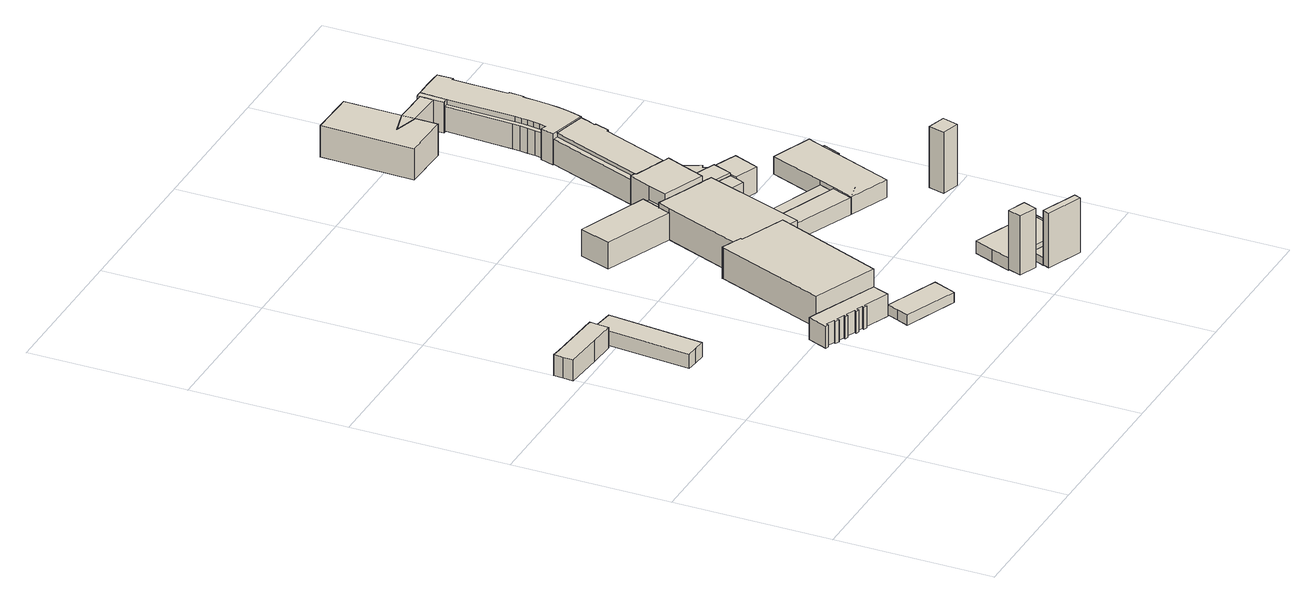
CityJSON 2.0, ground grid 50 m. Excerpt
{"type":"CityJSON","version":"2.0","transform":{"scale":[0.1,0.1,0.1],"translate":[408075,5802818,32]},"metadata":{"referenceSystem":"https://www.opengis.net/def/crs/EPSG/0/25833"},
"CityObjects":{
"building1":{"type":"Building","attributes":{"Gemeindeschluessel":"11000009","BezugspunktDach":"2200","function":"31001_2000","measuredHeight":8.93,"storeysAboveGround":1},"address":[{"country":"Germany","locality":"Berlin","thoroughfareNumber":"1G (6)","thoroughfareName":"Schmöckwitzer Damm"}],"geometry":[{"type":"Solid","lod":"1","boundaries":[[[[0,1,2,3,4,5,6,7,8]],[[9,10,11,12,13,14,15,16,17]],[[9,17,8,7]],[[10,9,7,6]],[[11,10,6,5]],[[12,11,5,4]],[[13,12,4,3]],[[14,13,3,2]],[[15,14,2,1]],[[16,15,1,0]],[[17,16,0,8]]]]}]},
"building2":{"type":"Building","attributes":{"Gemeindeschluessel":"11000009","BezugspunktDach":"2200","function":"31001_2000","measuredHeight":5.5,"storeysAboveGround":1},"address":[{"country":"Germany","locality":"Berlin","thoroughfareNumber":"1G (5)","thoroughfareName":"Schmöckwitzer Damm"}],"geometry":[{"type":"Solid","lod":"1","boundaries":[[[[18,19,20,21,22,23]],[[24,25,26,27,28,29]],[[24,29,23,22]],[[25,24,22,21]],[[26,25,21,20]],[[27,26,20,19]],[[28,27,19,18]],[[29,28,18,23]]]]}]},
"building3":{"type":"Building","attributes":{"Gemeindeschluessel":"11000009","BezugspunktDach":"2200","function":"31001_2000","measuredHeight":7.13,"storeysAboveGround":1},"address":[{"country":"Germany","locality":"Berlin","thoroughfareNumber":"1G (2)","thoroughfareName":"Schmöckwitzer Damm"}],"geometry":[{"type":"Solid","lod":"1","boundaries":[[[[30,31,32,33,34,35,36,37,38,39,40,41,42,43,44,45,46,47,48,49,50,51,52]],[[53,54,55,56,57,58,59,60,61,62,63,64,65,66,67,68,69,70,71,72,73,74,75]],[[53,75,52,51]],[[54,53,51,50]],[[55,54,50,49]],[[56,55,49,48]],[[57,56,48,47]],[[58,57,47,46]],[[59,58,46,45]],[[60,59,45,44]],[[61,60,44,43]],[[62,61,43,42]],[[63,62,42,41]],[[64,63,41,40]],[[65,64,40,39]],[[66,65,39,38]],[[67,66,38,37]],[[68,67,37,36]],[[69,68,36,35]],[[70,69,35,34]],[[71,70,34,33]],[[72,71,33,32]],[[73,72,32,31]],[[74,73,31,30]],[[75,74,30,52]]]]}]},
"building4":{"type":"Building","attributes":{"Gemeindeschluessel":"11000009","BezugspunktDach":"2200","function":"31001_2000","measuredHeight":3.76,"storeysAboveGround":1},"address":[{"country":"Germany","locality":"Berlin","thoroughfareNumber":"1G (3)","thoroughfareName":"Schmöckwitzer Damm"}],"geometry":[{"type":"Solid","lod":"1","boundaries":[[[[76,77,78,79,80]],[[81,82,83,84,85]],[[81,85,80,79]],[[82,81,79,78]],[[83,82,78,77]],[[84,83,77,76]],[[85,84,76,80]]]]}]},
"building5":{"type":"Building","attributes":{"Gemeindeschluessel":"11000009","function":"51009_1610"},"address":[{"country":"Germany","locality":"Berlin"}],"children":["building5-1","building5-2"]},
"building5-1":{"type":"BuildingPart","attributes":{"BezugspunktDach":"2200","measuredHeight":3,"storeysAboveGround":0},"parents":["building5"],"geometry":[{"type":"MultiSurface","lod":"1","boundaries":[[[86,87,88,89]],[[90,91,92,87]],[[93,94,95,96]],[[97,98,99,94]],[[93,96,89,88]],[[95,94,87,86]],[[96,95,86,89]],[[97,93,88,92]],[[98,97,92,91]],[[99,98,91,90]],[[94,99,90,87]]]}]},
"building5-2":{"type":"BuildingPart","attributes":{"BezugspunktDach":"2200","measuredHeight":4.7,"storeysAboveGround":0},"parents":["building5"],"geometry":[{"type":"MultiSurface","lod":"1","boundaries":[[[100,101,102,103]],[[98,99,94,97]],[[98,97,103,102]],[[99,98,102,101]],[[94,99,101,100]],[[97,94,93,88,87,100,103]],[[87,88,93,94]]]}]},
"building6":{"type":"Building","attributes":{"Gemeindeschluessel":"11000009","BezugspunktDach":"2200","function":"51009_1610","measuredHeight":19.3,"storeysAboveGround":0},"address":[{"country":"Germany","locality":"Berlin"}],"geometry":[{"type":"Solid","lod":"1","boundaries":[[[[104,105,106,107]],[[108,109,110,111]],[[108,111,107,106]],[[109,108,106,105]],[[110,109,105,104]],[[111,110,104,107]]]]}]},
"building7":{"type":"Building","attributes":{"Gemeindeschluessel":"11000009","BezugspunktDach":"2200","function":"51009_1610","measuredHeight":17.85,"storeysAboveGround":0},"address":[{"country":"Germany","locality":"Berlin"}],"geometry":[{"type":"Solid","lod":"1","boundaries":[[[[112,113,114,115]],[[116,117,118,119]],[[116,119,115,114]],[[117,116,114,113]],[[118,117,113,112]],[[119,118,112,115]]]]}]},
"building8":{"type":"Building","attributes":{"Gemeindeschluessel":"11000009","function":"31001_2000"},"address":[{"country":"Germany","locality":"Berlin","thoroughfareNumber":"1G (4)","thoroughfareName":"Schmöckwitzer Damm"}],"children":["building8-1","building8-2","building8-3"]},
"building8-1":{"type":"BuildingPart","attributes":{"BezugspunktDach":"2200","measuredHeight":4.91,"storeysAboveGround":1},"parents":["building8"],"geometry":[{"type":"MultiSurface","lod":"1","boundaries":[[[120,121,122,123,124,125,126,127,128]],[[129,130,131,132,133,134,135,136,137]],[[129,137,128,127]],[[130,129,127,126]],[[131,130,126,125]],[[138,139,131,125,124]],[[133,132,124,123],[140,138,132,133]],[[134,133,123,122]],[[141,142,122,121]],[[136,135,121,120]],[[137,136,120,128]],[[132,131,139,138]],[[138,140,133,132]],[[135,134,142,141]]]}]},
"building8-2":{"type":"BuildingPart","attributes":{"BezugspunktDach":"2200","measuredHeight":2.55,"storeysAboveGround":1},"parents":["building8"],"geometry":[{"type":"MultiSurface","lod":"1","boundaries":[[[143,142,141,144]],[[135,134,145,146]],[[135,146,144,141]],[[145,134,142,143]],[[146,145,143,144]],[[134,135,147,141,142]]]}]},
"building8-3":{"type":"BuildingPart","attributes":{"BezugspunktDach":"2200","measuredHeight":3.24,"storeysAboveGround":1},"parents":["building8"],"geometry":[{"type":"MultiSurface","lod":"1","boundaries":[[[148,149,139,140]],[[131,150,151,133]],[[150,131,139,149]],[[151,150,149,148]],[[133,151,148,140]],[[131,132,138,139]],[[133,140,138,132]]]}]},
"building9":{"type":"Building","attributes":{"Gemeindeschluessel":"11000009","function":"31001_1010"},"address":[{"country":"Germany","locality":"Berlin","thoroughfareNumber":"1G","thoroughfareName":"Schmöckwitzer Damm"}],"children":["building9-1","building9-2","building9-3","building9-4","building9-5","building9-6","building9-7","building9-8","building9-9","building9-10","building9-11","building9-12","building9-13","building9-14","building9-15"]},
"building9-1":{"type":"BuildingPart","attributes":{"BezugspunktDach":"2200","measuredHeight":12.95,"storeysAboveGround":2},"parents":["building9"],"geometry":[{"type":"MultiSurface","lod":"1","boundaries":[[[152,153,154,155,156,157,158,159]],[[160,161,162,163,98,97,164,165]],[[160,165,159,158]],[[161,160,158,157]],[[162,161,157,156]],[[166,167,156,155]],[[168,169,170,166,155,154]],[[97,98,154,153]],[[164,97,153,152]],[[165,164,152,159]],[[163,162,171,167,166]],[[98,172,170,169,168]],[[163,166,170,172]]]}]},
"building9-2":{"type":"BuildingPart","attributes":{"BezugspunktDach":"2200","measuredHeight":8,"storeysAboveGround":2},"parents":["building9"],"geometry":[{"type":"MultiSurface","lod":"1","boundaries":[[[173,174,175,176,177,178,179]],[[180,181,182,183,184,185,186]],[[183,182,176,175]],[[184,183,175,174]],[[187,188,174,173]],[[186,185,173,179]],[[179,178,180,186]],[[181,189,180,178,177]],[[182,181,177,176]],[[185,184,188,187]]]}]},
"building9-3":{"type":"BuildingPart","attributes":{"BezugspunktDach":"2200","measuredHeight":7.62,"storeysAboveGround":2},"parents":["building9"],"geometry":[{"type":"Solid","lod":"1","boundaries":[[[[190,191,192,193,188,187]],[[184,194,195,196,197,185]],[[194,184,188,193]],[[195,194,193,192]],[[196,195,192,191]],[[197,196,191,190]],[[185,197,190,187]],[[185,187,188,184]]]]}]},
"building9-4":{"type":"BuildingPart","attributes":{"BezugspunktDach":"2200","measuredHeight":10.21,"storeysAboveGround":2},"parents":["building9"],"geometry":[{"type":"MultiSurface","lod":"1","boundaries":[[[198,199,200,201,202]],[[203,204,205,206,207]],[[203,207,208,209,201]],[[204,203,201,200]],[[205,204,200,199]],[[210,211,212,199,198]],[[177,213,206,198,214,178]],[[215,202,201,209,208]],[[206,216,217,211,210]],[[212,211,217,205]],[[181,177,178,180]],[[218,180,178,214,202,207]],[[181,206,213,177]]]}]},
"building9-5":{"type":"BuildingPart","attributes":{"BezugspunktDach":"2200","measuredHeight":9.46,"storeysAboveGround":2},"parents":["building9"],"geometry":[{"type":"MultiSurface","lod":"1","boundaries":[[[219,220,221,222,212,211,223]],[[217,205,224,225,226,227,228]],[[213,229,223,210,206]],[[224,205,212,222]],[[225,224,222,221]],[[226,225,221,220]],[[227,226,220,219]],[[228,227,219,223]],[[217,206,210,211]],[[228,229,213,206]],[[217,211,212,205,230]]]}]},
"building9-6":{"type":"BuildingPart","attributes":{"BezugspunktDach":"2200","measuredHeight":10.09,"storeysAboveGround":2},"parents":["building9"],"geometry":[{"type":"MultiSurface","lod":"1","boundaries":[[[231,232,233,234,235,236,237,238,239,240,241,242,243,244,245,246,247,248,249,250,251,252,253,254,255,256,257,258,259]],[[260,261,262,263,264,265,266,267,268,269,270,271,272,273,274,275,276,277,278,279,280,281,282,283,284,285,286,287,288]],[[260,288,259,258]],[[261,260,258,257]],[[262,261,257,256]],[[263,262,256,255]],[[264,263,255,254]],[[265,264,254,253]],[[266,265,253,252]],[[267,266,252,251]],[[268,267,251,250]],[[270,269,249,248]],[[271,270,248,247]],[[272,271,247,246]],[[273,272,246,245]],[[274,273,245,244]],[[275,274,244,243]],[[276,275,243,242]],[[277,276,242,241]],[[278,277,241,240]],[[279,278,240,239]],[[280,279,239,238]],[[281,280,238,237]],[[282,281,237,236]],[[283,282,236,235]],[[284,283,235,234]],[[285,284,234,233]],[[286,285,233,232]],[[289,290,291,232,231]],[[288,287,231,259]],[[269,268,250,249]],[[287,292,290,289]],[[292,286,291,290,293]]]}]},
"building9-7":{"type":"BuildingPart","attributes":{"BezugspunktDach":"2200","measuredHeight":11.48,"storeysAboveGround":2},"parents":["building9"],"geometry":[{"type":"MultiSurface","lod":"1","boundaries":[[[294,295,296,297,298,299,300,301,302,303]],[[304,305,306,307,308,309,310,209,208,311]],[[312,313,311,303,302]],[[305,304,302,301]],[[306,305,301,300]],[[310,309,297,296]],[[209,310,296,295]],[[208,202,201,295,294]],[[314,315,316,294,303]],[[317,304,311,313,312]],[[307,306,300,299]],[[308,318,319,298]],[[307,320,299,319,321,318]],[[309,308,298,297,322]],[[209,201,202,208]],[[323,311,324,315,314]],[[324,208,316,315]]]}]},
"building9-8":{"type":"BuildingPart","attributes":{"BezugspunktDach":"2200","measuredHeight":11.43,"storeysAboveGround":2},"parents":["building9"],"geometry":[{"type":"MultiSurface","lod":"1","boundaries":[[[325,326,327,328,329,330,331,291,290,289,332,333]],[[306,287,292,286,334,335,336,337,338,309,318,307]],[[306,300,299,333,332]],[[287,306,332,289]],[[334,286,291,331]],[[335,334,331,330]],[[336,335,330,329]],[[337,336,329,328]],[[338,337,328,327]],[[309,338,327,326]],[[319,298,308,298,297,326,325]],[[307,318,325,333],[307,299,319,318]],[[299,300,306,307]],[[292,287,289,290]],[[339,286,292,290,291]],[[318,308,298,319]],[[309,297,298,308]],[[319,299,307,318]]]}]},
"building9-9":{"type":"BuildingPart","attributes":{"BezugspunktDach":"2200","measuredHeight":12.71,"storeysAboveGround":2},"parents":["building9"],"geometry":[{"type":"MultiSurface","lod":"1","boundaries":[[[170,169,340,341,342,316,315,314,343,344,167,166]],[[345,346,347,348,349,207,180,186,350,351,352,353]],[[345,353,163,162]],[[346,345,167,344]],[[354,355,344,343]],[[313,356,343,314]],[[349,348,314,311,324]],[[207,349,315,324,208]],[[214,202,316,342]],[[357,179,178,342,341]],[[350,186,341,340]],[[351,350,340,169]],[[352,351,169,98,172]],[[353,352,172,163,166]],[[162,163,166,167]],[[347,346,355,354]],[[358,348,347,356,313]],[[324,311,314,315]],[[208,324,315,316]],[[178,180,207,202,214]],[[186,180,178,179,357]],[[172,98,169,170]],[[170,166,163,172]]]}]},
"building9-10":{"type":"BuildingPart","attributes":{"BezugspunktDach":"2200","measuredHeight":9.9,"storeysAboveGround":2},"parents":["building9"],"geometry":[{"type":"MultiSurface","lod":"1","boundaries":[[[355,359,360,361,362]],[[363,364,365,346,366]],[[363,366,362,361]],[[364,363,361,360]],[[367,368,364,360,359]],[[356,367,359,354,347]],[[366,346,355,362]],[[365,364,368,367]],[[347,354,355,346,369]],[[365,367,356,347,370]]]}]},
"building9-11":{"type":"BuildingPart","attributes":{"BezugspunktDach":"2200","measuredHeight":7.44,"storeysAboveGround":2},"parents":["building9"],"geometry":[{"type":"MultiSurface","lod":"1","boundaries":[[[313,312,368,356]],[[364,371,348,347]],[[371,364,368,312]],[[348,371,304,311,313]],[[364,372,365,367,368]],[[367,365,347,356]],[[312,313,311,304]],[[348,373,313,356,347]]]}]},
"building9-12":{"type":"BuildingPart","attributes":{"BezugspunktDach":"2200","measuredHeight":8.7,"storeysAboveGround":2},"parents":["building9"],"geometry":[{"type":"MultiSurface","lod":"1","boundaries":[[[374,375,229,213,177,176]],[[181,206,228,376,377,182]],[[376,228,229,375]],[[377,376,375,374]],[[182,377,374,176]],[[182,176,177,181]],[[213,206,181,177]],[[206,213,229,228,378]]]}]},
"building9-13":{"type":"BuildingPart","attributes":{"BezugspunktDach":"2200","measuredHeight":10.09,"storeysAboveGround":2},"parents":["building9"],"geometry":[{"type":"MultiSurface","lod":"1","boundaries":[[[379,380,381,250,249,382,383,384,385]],[[386,387,388,269,268,389,390,391,392]],[[386,392,385,384]],[[387,386,384,383]],[[388,387,383,382]],[[269,388,382,249]],[[389,268,250,381]],[[390,389,381,380]],[[391,390,380,379]],[[391,393,392]],[[268,269,249,250]],[[392,393,394,385]],[[394,393,391,379]]]}]},
"building9-14":{"type":"BuildingPart","attributes":{"BezugspunktDach":"2200","measuredHeight":10.97,"storeysAboveGround":2},"parents":["building9"],"geometry":[{"type":"MultiSurface","lod":"1","boundaries":[[[395,396,397,398,399,400,401]],[[402,403,392,393,391,404,405]],[[402,405,401,400]],[[403,402,400,399]],[[392,403,399,398]],[[394,385,398,397]],[[391,393,397,396],[379,394,393,391]],[[404,391,396,395]],[[405,404,395,401]],[[393,392,385,394]],[[394,379,391,393]]]}]},
"building9-15":{"type":"BuildingPart","attributes":{"BezugspunktDach":"2200","measuredHeight":10.97,"storeysAboveGround":2},"parents":["building9"],"geometry":[{"type":"Solid","lod":"1","boundaries":[[[[406,395,400,399,407,408,409]],[[410,411,403,402,404,412,413]],[[410,413,409,408]],[[411,410,408,407]],[[403,411,407,399]],[[402,403,399,400]],[[404,402,400,395]],[[412,404,395,406]],[[413,412,406,409]]]]}]},
"building10":{"type":"Building","attributes":{"Gemeindeschluessel":"11000009","BezugspunktDach":"2200","function":"51009_1610","measuredHeight":5.43,"storeysAboveGround":0},"address":[{"country":"Germany","locality":"Berlin"}],"geometry":[{"type":"Solid","lod":"1","boundaries":[[[[414,415,416,417]],[[418,419,420,421]],[[418,421,417,416]],[[419,418,416,415]],[[420,419,415,414]],[[421,420,414,417]]]]}]},
"building11":{"type":"Building","attributes":{"Gemeindeschluessel":"11000009","BezugspunktDach":"2200","function":"51009_1610","measuredHeight":4.54,"storeysAboveGround":0},"address":[{"country":"Germany","locality":"Berlin"}],"geometry":[{"type":"Solid","lod":"1","boundaries":[[[[422,423,424,425]],[[426,427,428,429]],[[426,429,425,424]],[[427,426,424,423]],[[428,427,423,422]],[[429,428,422,425]]]]}]},
"building12":{"type":"Building","attributes":{"Gemeindeschluessel":"11000009","function":"31001_2000"},"address":[{"country":"Germany","locality":"Berlin","thoroughfareNumber":"1G (1)","thoroughfareName":"Schmöckwitzer Damm"}],"children":["building12-1","building12-2"]},
"building12-1":{"type":"BuildingPart","attributes":{"BezugspunktDach":"2200","measuredHeight":7.06,"storeysAboveGround":1},"parents":["building12"],"geometry":[{"type":"Solid","lod":"1","boundaries":[[[[430,431,432,433,434,435,436,437]],[[438,439,440,441,442,443,444,445]],[[438,445,437,436]],[[439,438,436,435]],[[440,439,435,434]],[[441,440,434,433]],[[442,441,433,432]],[[443,442,432,431]],[[444,443,431,430]],[[445,444,430,437]]]]}]},
"building12-2":{"type":"BuildingPart","attributes":{"BezugspunktDach":"2200","measuredHeight":6.5,"storeysAboveGround":1},"parents":["building12"],"geometry":[{"type":"Solid","lod":"1","boundaries":[[[[446,447,448,449,450,451]],[[452,453,438,454,445,455]],[[452,455,451,450]],[[453,452,450,449]],[[438,453,449,448]],[[454,438,448,447]],[[445,454,447,446]],[[455,445,446,451]]]]}]},
"building13":{"type":"Building","attributes":{"Gemeindeschluessel":"11000009","BezugspunktDach":"2200","function":"51009_1610","measuredHeight":8.22,"storeysAboveGround":0},"address":[{"country":"Germany","locality":"Berlin"}],"geometry":[{"type":"Solid","lod":"1","boundaries":[[[[456,457,458,459]],[[460,461,462,463]],[[460,463,459,458]],[[461,460,458,457]],[[462,461,457,456]],[[463,462,456,459]]]]}]},
"building14":{"type":"Building","attributes":{"Gemeindeschluessel":"11000009","BezugspunktDach":"2200","function":"51009_1610","measuredHeight":4.07,"storeysAboveGround":0},"address":[{"country":"Germany","locality":"Berlin"}],"geometry":[{"type":"Solid","lod":"1","boundaries":[[[[464,465,466,467,468,469,470,471,472,473,474]],[[475,476,477,478,479,480,481,482,483,484,485]],[[475,485,474,473]],[[476,475,473,472]],[[477,476,472,471]],[[478,477,471,470]],[[479,478,470,469]],[[480,479,469,468]],[[481,480,468,467]],[[482,481,467,466]],[[483,482,466,465]],[[484,483,465,464]],[[485,484,464,474]]]]}]},
"building15":{"type":"Building","attributes":{"Gemeindeschluessel":"11000009","BezugspunktDach":"2200","function":"31001_2000","measuredHeight":19.93,"storeysAboveGround":1},"address":[{"country":"Germany","locality":"Berlin","thoroughfareNumber":"1G (8)","thoroughfareName":"Schmöckwitzer Damm"}],"geometry":[{"type":"Solid","lod":"1","boundaries":[[[[486,487,488,489]],[[490,491,492,493]],[[490,493,489,488]],[[491,490,488,487]],[[492,491,487,486]],[[493,492,486,489]]]]}]},
"building16":{"type":"Building","attributes":{"Gemeindeschluessel":"11000009","BezugspunktDach":"2200","function":"51009_1610","measuredHeight":8.19,"storeysAboveGround":0},"address":[{"country":"Germany","locality":"Berlin"}],"geometry":[{"type":"Solid","lod":"1","boundaries":[[[[494,495,496,497,498,499,500,501,502,503,504,505,506]],[[507,508,509,510,511,512,513,514,515,516,517,518,519]],[[507,519,506,505]],[[508,507,505,504]],[[509,508,504,503]],[[510,509,503,502]],[[511,510,502,501]],[[512,511,501,500]],[[513,512,500,499]],[[514,513,499,498]],[[515,514,498,497]],[[516,515,497,496]],[[517,516,496,495]],[[518,517,495,494]],[[519,518,494,506]]]]}]},
"building17":{"type":"Building","attributes":{"Gemeindeschluessel":"11000009","BezugspunktDach":"2200","function":"51009_1610","measuredHeight":3.99,"storeysAboveGround":0},"address":[{"country":"Germany","locality":"Berlin"}],"geometry":[{"type":"Solid","lod":"1","boundaries":[[[[520,521,522,523]],[[442,524,525,443]],[[442,443,523,522]],[[524,442,522,521]],[[525,524,521,520]],[[443,525,520,523]]]]}]}
},
"vertices":[
[123,1024,71],[207,1019,71],[209,1049,71],[211,1065,71],[211,1079,71],[27,1093,71],[5,1096,71],[2,1065,71],[0,1033,71],[2,1065,3],[5,1096,3],[27,1093,3],[211,1079,3],[211,1065,3],[209,1049,3],[207,1019,3],[123,1024,3],[0,1033,3],
[221,755,59],[258,752,59],[288,1055,59],[211,1065,59],[207,1019,59],[184,758,59],[207,1019,12],[211,1065,12],[288,1055,12],[258,752,12],[221,755,12],[184,758,12],
[453,451,86],[457,457,86],[484,446,86],[480,441,86],[492,435,86],[495,442,86],[519,432,86],[515,426,86],[526,423,86],[529,429,86],[559,417,86],[556,411,86],[566,408,86],[569,415,86],[587,407,86],[583,400,86],[594,396,86],[596,404,86],[679,370,86],[700,423,86],[494,507,86],[469,517,86],[444,454,86],[469,517,14],[494,507,14],[700,423,14],[679,370,14],[596,404,14],[594,396,14],[583,400,14],[587,407,14],[569,415,14],[566,408,14],[556,411,14],[559,417,14],[529,429,14],[526,423,14],[515,426,14],[519,432,14],[495,442,14],[492,435,14],[480,441,14],[484,446,14],[457,457,14],[453,451,14],[444,454,14],
[818,228,53],[847,300,53],[677,368,53],[662,331,53],[647,295,53],[662,331,20],[677,368,20],[847,300,20],[818,228,20],[647,295,20],
[777,459,72],[871,688,72],[838,700,72],[746,472,72],[896,749,72],[842,770,72],[817,709,72],[838,700,42],[871,688,42],[777,459,42],[746,472,42],[817,709,42],[842,770,42],[896,749,42],
[871,688,79],[896,749,79],[842,770,79],[817,709,79],
[1053,82,237],[1069,125,237],[1012,148,237],[996,104,237],[1012,148,44],[1069,125,44],[1053,82,44],[996,104,44],
[1185,5,220],[1193,25,220],[1079,71,220],[1070,50,220],[1079,71,42],[1193,25,42],[1185,5,42],[1070,50,42],
[1069,125,81],[1097,114,81],[1211,68,81],[1213,73,81],[1235,130,81],[1260,192,81],[1061,271,81],[1037,210,81],[1012,148,81],[1037,210,40],[1061,271,40],[1260,192,40],[1235,130,40],[1213,73,40],[1211,68,40],[1097,114,40],[1069,125,40],[1012,148,40],[1235,130,73],[1260,192,73],[1213,73,73],[1097,114,66],[1211,68,66],
[1193,25,66],[1079,71,66],[1193,25,40],[1079,71,40],[1097,114,56],
[1229,67,73],[1275,186,73],[1275,186,40],[1229,67,40],
[700,423,144],[817,709,144],[842,770,144],[696,830,144],[699,835,144],[634,862,144],[632,856,144],[494,507,144],[632,856,42],[634,862,42],[699,835,42],[696,830,42],[700,423,42],[494,507,42],[696,830,119],[699,835,119],[842,770,92],[842,770,119],[796,789,119],[699,835,80],[796,789,42],
[906,766,96],[982,959,96],[986,970,96],[1004,1015,96],[1023,1064,96],[1011,1069,96],[903,768,96],[1011,1069,16],[1023,1064,16],[1004,1015,16],[986,970,16],[982,959,16],[906,766,16],[903,768,16],[906,766,92],[982,959,92],[1019,1066,16],
[911,765,92],[936,826,92],[955,875,92],[988,956,92],[988,956,16],[955,875,16],[936,826,16],[911,765,16],
[1080,1041,104],[1103,1102,104],[1062,1119,104],[1004,1143,104],[980,1082,104],[1004,1143,16],[1062,1119,16],[1103,1102,16],[1080,1041,16],[980,1082,16],[980,1082,41],[1004,1143,41],[1080,1041,100],[1088,1061,100],[1103,1102,100],[1080,1041,96],[1011,1069,104],[980,1082,50],[1081,1043,16],[1088,1061,16],[1006,1071,16],
[1148,991,100],[1180,1071,100],[1131,1091,100],[1106,1101,100],[1072,1020,100],[1106,1101,16],[1131,1091,16],[1180,1071,16],[1148,991,16],[1072,1020,16],[1072,1020,96],[1101,1097,16],
[1027,1554,142],[1132,1528,142],[1132,1529,142],[1140,1556,142],[1147,1583,142],[1152,1610,142],[1156,1638,142],[1159,1665,142],[1161,1693,142],[1162,1721,142],[1167,1722,142],[1169,1767,142],[1164,1767,142],[1168,1944,142],[1174,1944,142],[1173,1993,142],[1154,1994,142],[1119,1995,142],[1065,1996,142],[1061,1912,142],[1054,1697,142],[1053,1676,142],[1051,1656,142],[1048,1636,142],[1045,1616,142],[1041,1596,142],[1027,1600,142],[1023,1601,142],[1010,1558,142],[1023,1601,41],[1027,1600,41],[1041,1596,41],[1045,1616,41],[1048,1636,41],[1051,1656,41],[1053,1676,41],[1054,1697,41],[1061,1912,41],[1065,1996,41],[1119,1995,41],[1154,1994,41],[1173,1993,41],[1174,1944,41],[1168,1944,41],[1164,1767,41],[1169,1767,41],[1167,1722,41],[1162,1721,41],[1161,1693,41],[1159,1665,41],[1156,1638,41],[1152,1610,41],[1147,1583,41],[1140,1556,41],[1132,1529,41],[1132,1528,41],[1027,1554,41],[1010,1558,41],[1027,1554,138],[1074,1543,138],[1132,1528,138],[1074,1543,41],[1074,1543,65],
[980,1082,137],[1004,1143,137],[1032,1211,137],[1012,1218,137],[964,1237,137],[912,1256,137],[914,1261,137],[897,1266,137],[869,1196,137],[847,1136,137],[869,1196,41],[897,1266,41],[914,1261,41],[912,1256,41],[964,1237,41],[1012,1218,41],[1032,1211,41],[847,1136,41],[869,1196,91],[847,1136,91],[847,1136,119],[917,1107,119],[980,1082,119],[869,1196,67],[962,1237,41],[962,1237,137],[912,1256,113],[962,1237,99],[1012,1218,107],[847,1136,100],[917,1107,41],
[962,1237,138],[1012,1218,138],[1096,1432,138],[1101,1430,138],[1117,1475,138],[1112,1476,138],[1123,1502,138],[914,1261,138],[912,1256,138],[1123,1502,41],[1112,1476,41],[1117,1475,41],[1101,1430,41],[1096,1432,41],[1132,1528,91],
[896,749,119],[903,768,119],[1011,1069,119],[823,1145,119],[807,1105,119],[699,835,16],[807,1105,16],[823,1145,16],[847,1136,16],[917,1107,16],[896,749,16],[842,770,16],[796,789,16],[696,830,16],[823,1145,103],[807,1105,103],[823,1145,91],[903,768,50],[847,1136,36],
[827,1155,103],[847,1205,103],[622,1293,103],[586,1194,103],[622,1293,16],[847,1205,16],[827,1155,16],[586,1194,16],[827,1155,91],[847,1205,91],[812,1119,16],[825,1150,16],
[869,1196,16],[831,1165,16],[847,1136,35],
[1020,1008,96],[1061,992,96],[1061,992,16],[1020,1008,16],[1073,1024,16],
[1042,1944,142],[1043,1912,142],[1048,1912,142],[1050,1996,142],[1044,1996,142],[1045,1986,142],[1042,1986,142],[1045,1986,41],[1044,1996,41],[1050,1996,41],[1048,1912,41],[1043,1912,41],[1042,1944,41],[1042,1986,41],[1042,1965,41],[1042,1965,142],
[925,1947,143],[1042,1944,143],[1042,1965,143],[1042,1986,143],[926,1989,143],[925,1989,143],[849,1969,143],[925,1989,41],[926,1989,41],[925,1947,41],[849,1969,41],
[924,1876,143],[928,2170,143],[778,2174,143],[770,1880,143],[778,2174,41],[928,2170,41],[924,1876,41],[770,1880,41],
[1138,748,83],[1158,799,83],[955,875,83],[936,826,83],[955,875,41],[1158,799,41],[1138,748,41],[936,826,41],
[1004,963,89],[1020,1008,89],[1004,1015,89],[986,970,89],[1004,1015,44],[1020,1008,44],[1004,963,44],[986,970,44],
[1240,630,97],[1320,834,97],[1343,893,97],[1355,923,97],[1226,973,97],[1158,799,97],[1138,748,97],[1112,682,97],[1138,748,39],[1158,799,39],[1226,973,39],[1355,923,39],[1343,893,39],[1320,834,39],[1240,630,39],[1112,682,39],
[1112,682,94],[1175,696,94],[1138,748,94],[936,826,94],[923,795,94],[911,765,94],[923,795,39],[936,826,39],[1175,696,39],[911,765,39],
[914,1261,126],[1027,1554,126],[1010,1558,126],[897,1266,126],[1010,1558,44],[1027,1554,44],[914,1261,44],[897,1266,44],
[1062,1119,83],[1089,1132,83],[1106,1101,83],[1131,1091,83],[1138,1107,83],[1121,1115,83],[1107,1140,83],[1119,1145,83],[1077,1232,83],[1032,1211,83],[1004,1143,83],[1032,1211,42],[1077,1232,42],[1119,1145,42],[1107,1140,42],[1121,1115,42],[1138,1107,42],[1131,1091,42],[1106,1101,42],[1089,1132,42],[1062,1119,42],[1004,1143,42],
[1388,479,236],[1402,529,236],[1344,546,236],[1330,495,236],[1344,546,37],[1402,529,37],[1388,479,37],[1330,495,37],
[1041,1596,126],[1045,1616,126],[1048,1636,126],[1051,1656,126],[1053,1676,126],[1054,1697,126],[1061,1912,126],[1048,1912,126],[1038,1697,126],[1036,1673,126],[1033,1648,126],[1030,1624,126],[1027,1600,126],[1030,1624,45],[1033,1648,45],[1036,1673,45],[1038,1697,45],[1048,1912,45],[1061,1912,45],[1054,1697,45],[1053,1676,45],[1051,1656,45],[1048,1636,45],[1045,1616,45],[1041,1596,45],[1027,1600,45],
[1345,825,79],[1368,883,79],[1343,893,79],[1320,834,79],[1368,883,39],[1345,825,39]
]}
